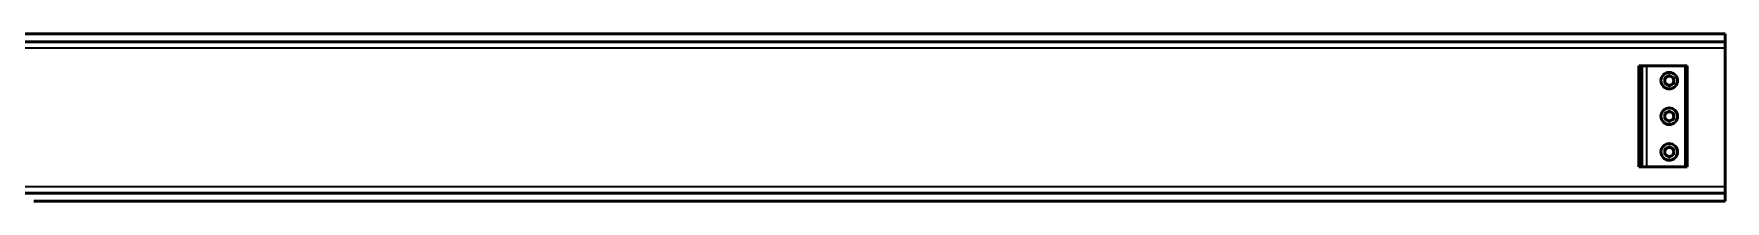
# Model space of a CAD drawing. Header units: millimetres. Extents: x 1375 to 13155, y 226 to 13887.
# Drawn here: x 4289 to 7856, y 13534 to 13887 of the extents above; entities that cross this region are included whole.
import ezdxf

# ---------------------------------------------------------------- set-up
doc = ezdxf.new("R2010")
doc.units = ezdxf.units.MM
doc.layers.add('Visible (ISO)', color=7, linetype='Continuous', lineweight=50)
doc.layers.add('Visible fina (ISO)', color=7, linetype='Continuous', lineweight=35)

msp = doc.modelspace()

# ---------------------------------------------------------------- linework, layer by layer
at = {"layer": 'Visible (ISO)'}
for p, q in [((7855.7, 13887.4), (3455.7, 13887.4)), ((7855.7, 13887.4), (7855.7, 13870.6)), ((7855.7, 13870.6), (3455.7, 13870.6)), ((7855.7, 13870.6), (7855.7, 13856.9)), ((7855.7, 13856.9), (7855.7, 13564.3)), ((7673.7, 13819.7), (7673.7, 13606.7)), ((7673.7, 13819.7), (7675.4, 13819.7)), ((7680, 13819.7), (7675.4, 13819.7)), ((7680, 13819.7), (7680, 13606.7)), ((7680, 13819.7), (7689.7, 13819.7)), ((7689.7, 13819.7), (7770.7, 13819.7)), ((7775.3, 13819.7), (7770.7, 13819.7)), ((7775.3, 13819.7), (7775.3, 13606.7)), ((7673.7, 13606.7), (7675.4, 13606.7)), ((7680, 13606.7), (7675.4, 13606.7)), ((7680, 13606.7), (7689.7, 13606.7)), ((7689.7, 13606.7), (7770.7, 13606.7)), ((7775.3, 13606.7), (7770.7, 13606.7)), ((7855.7, 13564.3), (7855.7, 13550.6)), ((7855.7, 13550.6), (3872.4, 13550.6)), ((7855.7, 13533.8), (4289.3, 13533.8)), ((7855.7, 13550.6), (7855.7, 13533.8))]:
    msp.add_line(p, q, dxfattribs=at)
for centre in [(7737.8, 13788.4), (7737.8, 13713.2), (7737.8, 13638)]:
    msp.add_circle(centre, 17.5, dxfattribs=at)
for centre, start, end in [((7737.8, 13788.4), 120, 180), ((7737.8, 13788.4), 180, 240), ((7737.8, 13788.4), 60, 120), ((7737.8, 13788.4), 240, 300), ((7737.8, 13788.4), 0, 60), ((7737.8, 13788.4), 300, 0), ((7737.8, 13713.2), 120, 180), ((7737.8, 13713.2), 180, 240), ((7737.8, 13713.2), 60, 120), ((7737.8, 13713.2), 240, 300), ((7737.8, 13713.2), 0, 60), ((7737.8, 13713.2), 300, 0), ((7737.8, 13638), 120, 180), ((7737.8, 13638), 180, 240), ((7737.8, 13638), 60, 120), ((7737.8, 13638), 240, 300), ((7737.8, 13638), 0, 60), ((7737.8, 13638), 300, 0)]:
    msp.add_arc(centre, 9.53, start, end, dxfattribs=at)
for points in [[(7728.3, 13793.9), (7730.9, 13795.4), (7733.1, 13796.6)], [(7728.3, 13788.4), (7728.3, 13791), (7728.3, 13793.9)], [(7728.3, 13782.9), (7728.3, 13785.8), (7728.3, 13788.4)], [(7733.1, 13780.2), (7730.9, 13781.4), (7728.3, 13782.9)], [(7733.1, 13796.6), (7735.3, 13797.9), (7737.8, 13799.4)], [(7737.8, 13777.4), (7735.3, 13778.9), (7733.1, 13780.2)], [(7737.8, 13799.4), (7740.4, 13797.9), (7742.6, 13796.6)], [(7742.6, 13780.2), (7740.4, 13778.9), (7737.8, 13777.4)], [(7742.6, 13796.6), (7744.8, 13795.4), (7747.4, 13793.9)], [(7747.4, 13782.9), (7744.8, 13781.4), (7742.6, 13780.2)], [(7747.4, 13793.9), (7747.4, 13791), (7747.4, 13788.4)], [(7747.4, 13788.4), (7747.4, 13785.8), (7747.4, 13782.9)], [(7728.3, 13718.7), (7730.9, 13720.2), (7733.1, 13721.4)], [(7728.3, 13713.2), (7728.3, 13715.8), (7728.3, 13718.7)], [(7728.3, 13707.7), (7728.3, 13710.6), (7728.3, 13713.2)], [(7733.1, 13705), (7730.9, 13706.2), (7728.3, 13707.7)], [(7733.1, 13721.4), (7735.3, 13722.7), (7737.8, 13724.2)], [(7737.8, 13702.2), (7735.3, 13703.7), (7733.1, 13705)], [(7737.8, 13724.2), (7740.4, 13722.7), (7742.6, 13721.4)], [(7742.6, 13705), (7740.4, 13703.7), (7737.8, 13702.2)], [(7742.6, 13721.4), (7744.8, 13720.2), (7747.4, 13718.7)], [(7747.4, 13707.7), (7744.8, 13706.2), (7742.6, 13705)], [(7747.4, 13718.7), (7747.4, 13715.8), (7747.4, 13713.2)], [(7747.4, 13713.2), (7747.4, 13710.6), (7747.4, 13707.7)], [(7728.3, 13643.5), (7730.9, 13645), (7733.1, 13646.2)], [(7728.3, 13638), (7728.3, 13640.5), (7728.3, 13643.5)], [(7728.3, 13632.5), (7728.3, 13635.4), (7728.3, 13638)], [(7733.1, 13629.7), (7730.9, 13631), (7728.3, 13632.5)], [(7733.1, 13646.2), (7735.3, 13647.5), (7737.8, 13649)], [(7737.8, 13627), (7735.3, 13628.5), (7733.1, 13629.7)], [(7737.8, 13649), (7740.4, 13647.5), (7742.6, 13646.2)], [(7742.6, 13629.7), (7740.4, 13628.5), (7737.8, 13627)], [(7742.6, 13646.2), (7744.8, 13645), (7747.4, 13643.5)], [(7747.4, 13632.5), (7744.8, 13631), (7742.6, 13629.7)], [(7747.4, 13643.5), (7747.4, 13640.5), (7747.4, 13638)], [(7747.4, 13638), (7747.4, 13635.4), (7747.4, 13632.5)]]:
    msp.add_rational_spline(points, [1, 1.0379548493, 1], degree=2, dxfattribs=at)
at = {"layer": 'Visible fina (ISO)'}
for p, q in [((7855.7, 13856.9), (3455.7, 13856.9)), ((7675.4, 13819.7), (7675.4, 13606.7)), ((7689.7, 13819.7), (7689.7, 13606.7)), ((7770.7, 13819.7), (7770.7, 13606.7)), ((7855.7, 13564.3), (3455.7, 13564.3))]:
    msp.add_line(p, q, dxfattribs=at)

doc.saveas('drawing.dxf')
